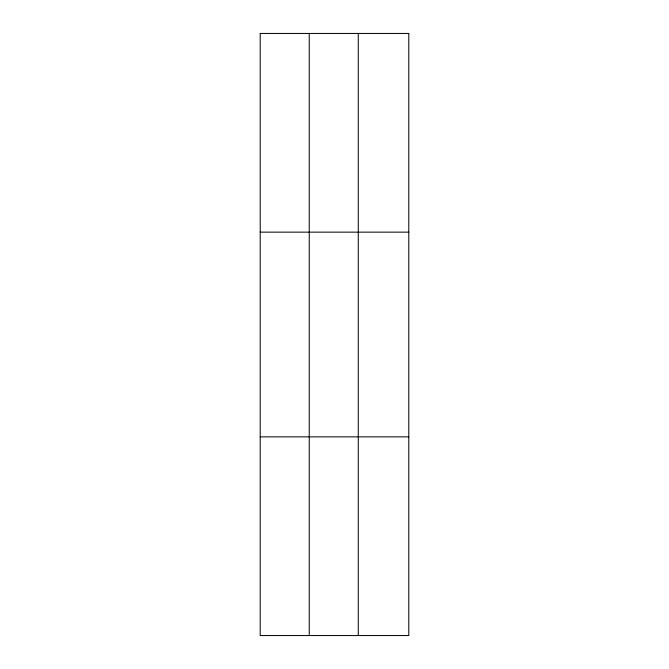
<?xml version="1.0" encoding="UTF-8"?>
<svg xmlns="http://www.w3.org/2000/svg" width="669" height="669" viewBox="0 0 669 669"><rect width="100%" height="100%" fill="white"/><g stroke="black" fill="none" stroke-linecap="round" stroke-linejoin="round"><path stroke-width="1" d="M260.208 232.143L408.792 232.143M260.208 436.857L408.792 436.857M358.275 33.45L358.275 635.55M309.237 33.45L309.237 635.55M408.792 33.45L408.792 635.55L260.208 635.55L260.208 33.45L408.792 33.45"/></g></svg>
